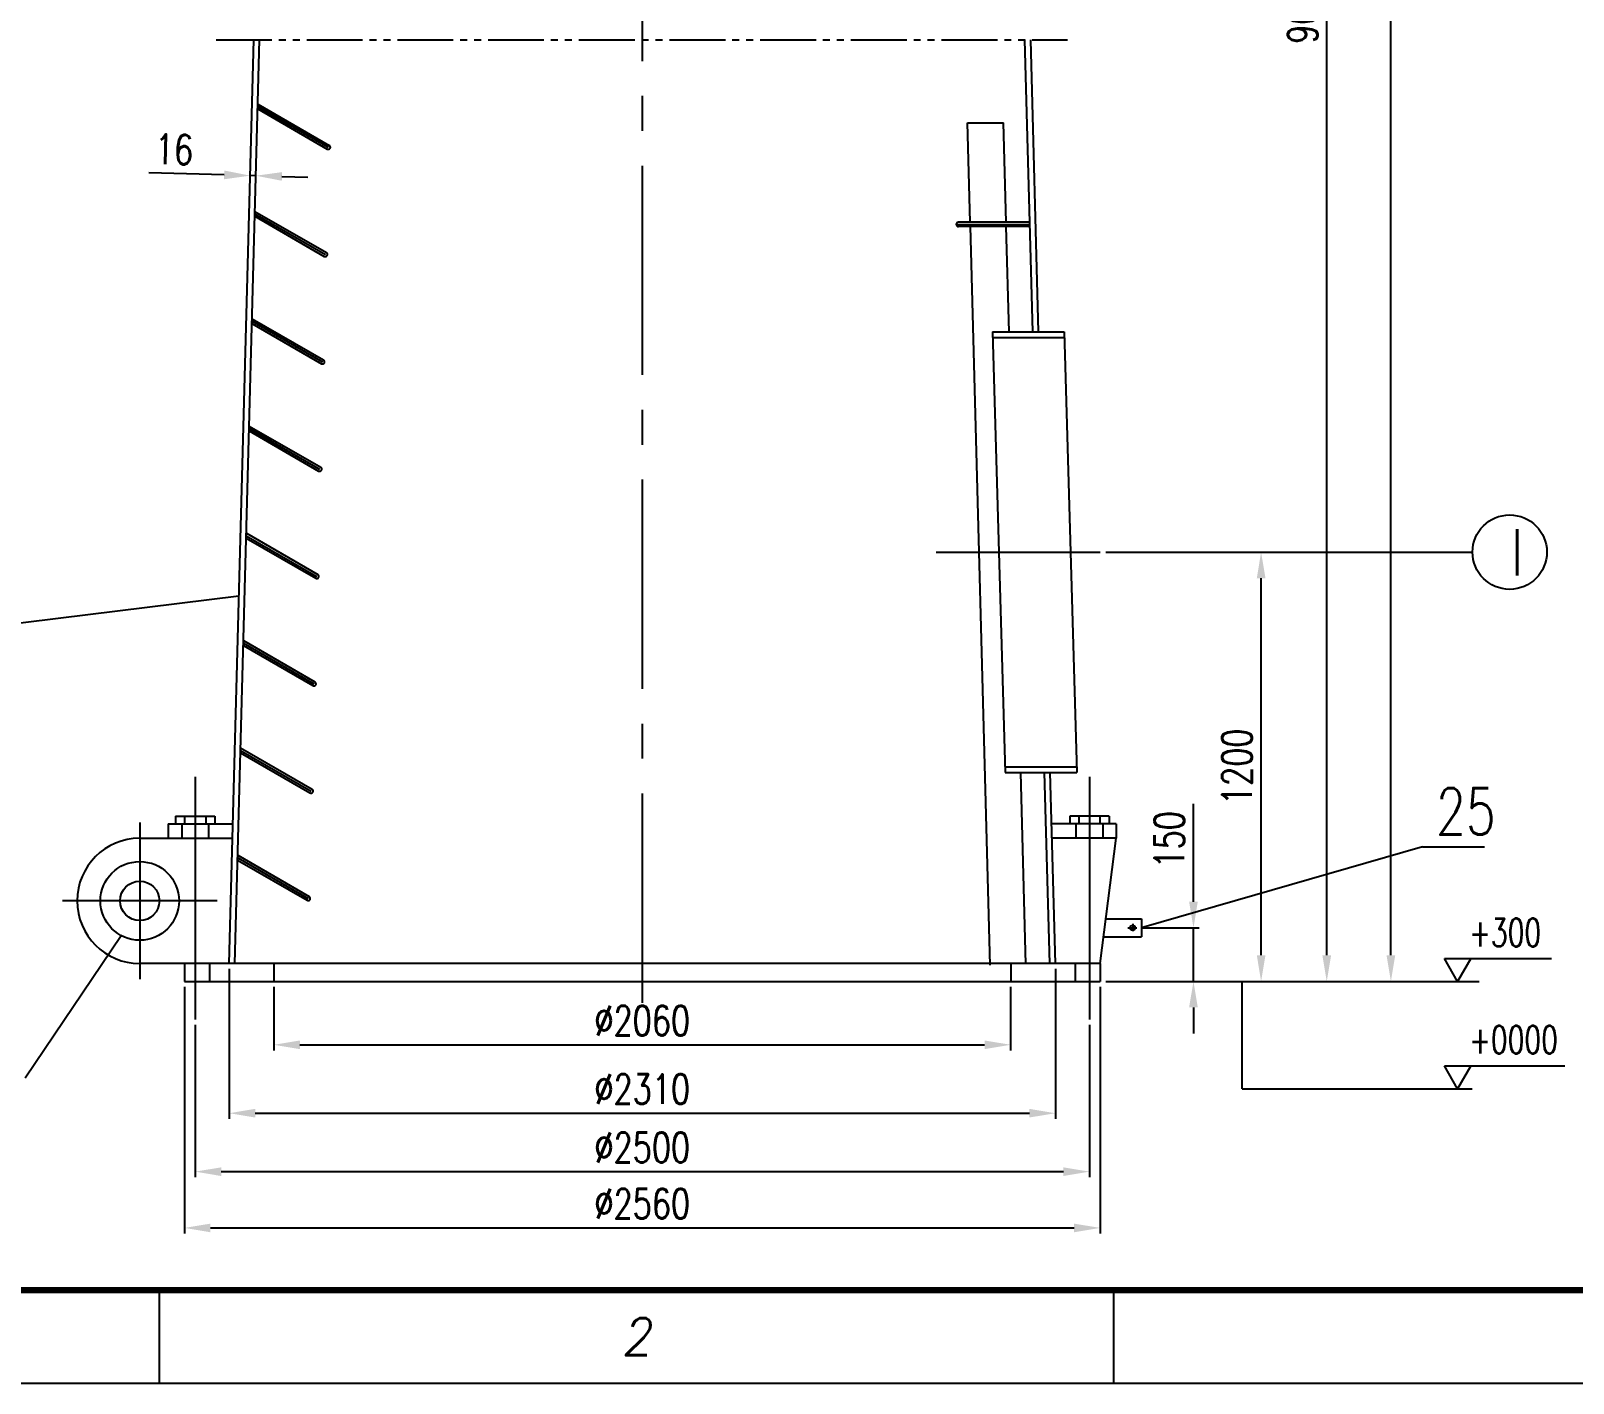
# Model space of a CAD drawing. Extents: x 45567 to 121349, y -17555 to 19241.
# Drawn here: x 45670.7 to 45836.6, y 9926.3 to 10071.7 of the extents above; entities that cross this region are included whole.
import ezdxf
from ezdxf.enums import TextEntityAlignment as Align

# ---------------------------------------------------------------- set-up
doc = ezdxf.new("R2010")
doc.units = 0
doc.header["$LTSCALE"] = 30
doc.header["$MEASUREMENT"] = 0
doc.linetypes.add('CENTER2', pattern=[1.125, 0.75, -0.125, 0.125, -0.125])
doc.linetypes.add('LIDIVIDE', pattern=[0.65, 0.4, -0.05, 0.05, -0.05, 0.05, -0.05])
doc.layers.get('DEFPOINTS').update_dxf_attribs({"linetype": 'CONTINUOUS'})
for name, color, linetype in [('1', 2, 'CONTINUOUS'), ('2', 1, 'CONTINUOUS'), ('3', 3, 'CENTER2'), ('5', 6, 'LIDIVIDE'), ('L100_9', 2, 'CONTINUOUS')]:
    doc.layers.add(name, color=color, linetype=linetype)
doc.styles.add('HZ', font='simplex.shx', dxfattribs={"width": 0.75, "bigfont": 'SBTXT.shx'})
doc.styles.get("Standard").update_dxf_attribs({"font": 'simplex', "width": 0.75, "bigfont": 'SBTXT'})
doc.dimstyles.new('STANDARD$0', dxfattribs={"dimtxt": 3.2, "dimasz": 2.8, "dimexe": 0.6, "dimexo": 0.6, "dimgap": 1, "dimtad": 1, "dimdec": 0, "dimzin": 0, "dimdsep": 46, "dimtxsty": 'HZ', "dimcen": 0.09, "dimadec": 0, "dimazin": 0, "dimtfac": 1, "dimtdec": 0, "dimtmove": 0, "dimatfit": 3, "dimfxl": 0, "dimtolj": 1, "dimtzin": 0, "dimarcsym": 0})

# ---------------------------------------------------------------- blocks, each defined once
blk = doc.blocks.new('*D1514')
at = {"layer": '1', "color": 0, "lineweight": -2}
for p, q in [((45688.4, 9964.83), (45688.4, 9948.46)), ((45784.56, 9964.83), (45784.56, 9948.46)), ((45691.2, 9949.06), (45781.76, 9949.06))]:
    blk.add_line(p, q, dxfattribs=at)
at = {"layer": '1', "color": 0}
for points in [[(45691.2, 9949.52), (45691.2, 9948.59), (45688.4, 9949.06)], [(45781.76, 9949.52), (45781.76, 9948.59), (45784.56, 9949.06)]]:
    blk.add_solid(points, dxfattribs=at)
at = {"layer": 'DEFPOINTS', "color": 0}
for p in [(45688.4, 9965.43), (45784.56, 9965.43), (45784.56, 9949.06)]:
    blk.add_point(p, dxfattribs=at)
at = {"layer": '1', "color": 0, "insert": (45736.48, 9951.66), "char_height": 3.2, "attachment_point": 5, "style": 'HZ'}
blk.add_mtext('\\A1;%%c2500', dxfattribs=at)
blk = doc.blocks.new('*D1515')
at = {"layer": '1', "color": 0, "lineweight": -2}
for p, q in [((45696.86, 9968.92), (45696.86, 9962.1)), ((45776.09, 9968.92), (45776.09, 9962.1)), ((45699.66, 9962.7), (45773.29, 9962.7))]:
    blk.add_line(p, q, dxfattribs=at)
at = {"layer": '1', "color": 0}
for points in [[(45699.66, 9963.16), (45699.66, 9962.23), (45696.86, 9962.7)], [(45773.29, 9963.16), (45773.29, 9962.23), (45776.09, 9962.7)]]:
    blk.add_solid(points, dxfattribs=at)
at = {"layer": 'DEFPOINTS', "color": 0}
for p in [(45696.86, 9969.52), (45776.09, 9969.52), (45776.09, 9962.7)]:
    blk.add_point(p, dxfattribs=at)
at = {"layer": '1', "color": 0, "insert": (45736.48, 9965.3), "char_height": 3.2, "attachment_point": 5, "style": 'HZ'}
blk.add_mtext('\\A1;%%c2060', dxfattribs=at)
blk = doc.blocks.new('*D1516')
at = {"layer": '1', "color": 0, "lineweight": -2}
for p, q in [((45687.25, 9968.92), (45687.25, 9942.41)), ((45785.71, 9968.92), (45785.71, 9942.41)), ((45690.05, 9943.01), (45782.91, 9943.01))]:
    blk.add_line(p, q, dxfattribs=at)
at = {"layer": '1', "color": 0}
for points in [[(45690.05, 9943.47), (45690.05, 9942.54), (45687.25, 9943.01)], [(45782.91, 9943.47), (45782.91, 9942.54), (45785.71, 9943.01)]]:
    blk.add_solid(points, dxfattribs=at)
at = {"layer": 'DEFPOINTS', "color": 0}
for p in [(45687.25, 9969.52), (45785.71, 9969.52), (45785.71, 9943.01)]:
    blk.add_point(p, dxfattribs=at)
at = {"layer": '1', "color": 0, "insert": (45736.48, 9945.61), "char_height": 3.2, "attachment_point": 5, "style": 'HZ'}
blk.add_mtext('\\A1;%%c2560', dxfattribs=at)
blk = doc.blocks.new('*D1517')
at = {"layer": '1', "color": 0, "lineweight": -2}
for p, q in [((45786.31, 10015.67), (45803.62, 10015.67)), ((45803.02, 9972.32), (45803.02, 10012.87)), ((45786.31, 9969.52), (45803.62, 9969.52))]:
    blk.add_line(p, q, dxfattribs=at)
at = {"layer": '1', "color": 0}
for points in [[(45802.56, 10012.87), (45803.49, 10012.87), (45803.02, 10015.67)], [(45802.56, 9972.32), (45803.49, 9972.32), (45803.02, 9969.52)]]:
    blk.add_solid(points, dxfattribs=at)
at = {"layer": 'DEFPOINTS', "color": 0}
for p in [(45785.71, 10015.67), (45803.02, 10015.67), (45785.71, 9969.52)]:
    blk.add_point(p, dxfattribs=at)
at = {"layer": '1', "color": 0, "insert": (45800.42, 9992.59), "char_height": 3.2, "attachment_point": 5, "rotation": 90, "style": 'HZ'}
blk.add_mtext('\\A1;1200', dxfattribs=at)
blk = doc.blocks.new('*D1518')
at = {"layer": '1', "color": 0, "lineweight": -2}
for p, q in [((45795.75, 9978.08), (45795.75, 9988.6)), ((45790.28, 9975.28), (45796.35, 9975.28)), ((45795.75, 9969.52), (45795.75, 9975.28)), ((45786.31, 9969.52), (45796.35, 9969.52)), ((45795.75, 9966.72), (45795.75, 9963.92))]:
    blk.add_line(p, q, dxfattribs=at)
at = {"layer": '1', "color": 0}
for points in [[(45795.28, 9978.08), (45796.21, 9978.08), (45795.75, 9975.28)], [(45795.28, 9966.72), (45796.21, 9966.72), (45795.75, 9969.52)]]:
    blk.add_solid(points, dxfattribs=at)
at = {"layer": 'DEFPOINTS', "color": 0}
for p in [(45789.68, 9975.28), (45795.75, 9975.28), (45785.71, 9969.52)]:
    blk.add_point(p, dxfattribs=at)
at = {"layer": '1', "color": 0, "insert": (45793.15, 9984.74), "char_height": 3.2, "attachment_point": 5, "rotation": 90, "style": 'HZ'}
blk.add_mtext('\\A1;150', dxfattribs=at)
blk = doc.blocks.new('*D1531')
at = {"layer": '1', "color": 0, "lineweight": -2}
for p, q in [((45798.96, 10179.38), (45810.68, 10179.38)), ((45810.08, 9972.32), (45810.08, 10176.58)), ((45797.44, 9969.52), (45810.68, 9969.52))]:
    blk.add_line(p, q, dxfattribs=at)
at = {"layer": '1', "color": 0}
for points in [[(45809.61, 10176.58), (45810.55, 10176.58), (45810.08, 10179.38)], [(45809.61, 9972.32), (45810.55, 9972.32), (45810.08, 9969.52)]]:
    blk.add_solid(points, dxfattribs=at)
at = {"layer": 'DEFPOINTS', "color": 0}
for p in [(45798.36, 10179.38), (45810.08, 10179.38), (45796.84, 9969.52)]:
    blk.add_point(p, dxfattribs=at)
at = {"layer": '1', "color": 0, "insert": (45807.48, 10074.45), "char_height": 3.2, "attachment_point": 5, "rotation": 90, "style": 'HZ'}
blk.add_mtext('\\A1;9000', dxfattribs=at)
blk = doc.blocks.new('*D1567')
at = {"layer": '1', "color": 0, "lineweight": -2}
for p, q in [((45691.52, 10056.23), (45683.41, 10056.45)), ((45694.94, 10056.14), (45694.32, 10056.15)), ((45697.73, 10056.06), (45700.53, 10055.99))]:
    blk.add_line(p, q, dxfattribs=at)
at = {"layer": '1', "color": 0}
for points in [[(45691.53, 10056.7), (45691.51, 10055.76), (45694.32, 10056.15)], [(45697.75, 10056.53), (45697.72, 10055.6), (45694.94, 10056.14)]]:
    blk.add_solid(points, dxfattribs=at)
at = {"layer": 'DEFPOINTS', "color": 0}
for p in [(45694.32, 10056.15), (45694.32, 10056.15), (45694.94, 10056.14)]:
    blk.add_point(p, dxfattribs=at)
at = {"layer": '1', "color": 0, "insert": (45686.14, 10058.97), "char_height": 3.2, "attachment_point": 5, "rotation": 358.4688, "style": 'HZ'}
blk.add_mtext('\\A1;16', dxfattribs=at)
blk = doc.blocks.new('*D1575')
at = {"layer": '1', "color": 0, "lineweight": -2}
for p, q in [((45721.54, 11033.23), (45817.58, 11033.23)), ((45816.98, 9972.32), (45816.98, 11030.43)), ((45809.76, 9969.52), (45817.58, 9969.52))]:
    blk.add_line(p, q, dxfattribs=at)
at = {"layer": '1', "color": 0}
for points in [[(45816.51, 11030.43), (45817.44, 11030.43), (45816.98, 11033.23)], [(45816.51, 9972.32), (45817.44, 9972.32), (45816.98, 9969.52)]]:
    blk.add_solid(points, dxfattribs=at)
at = {"layer": 'DEFPOINTS', "color": 0}
for p in [(45720.94, 11033.23), (45816.98, 11033.23), (45809.16, 9969.52)]:
    blk.add_point(p, dxfattribs=at)
at = {"layer": '1', "color": 0, "insert": (45814.38, 10501.37), "char_height": 3.2, "attachment_point": 5, "rotation": 90, "style": 'HZ'}
blk.add_mtext('\\A1;31200', dxfattribs=at)
blk = doc.blocks.new('*D1917')
at = {"layer": '1', "color": 0, "lineweight": -2}
for p, q in [((45692.06, 9970.85), (45692.06, 9954.74)), ((45780.9, 9970.85), (45780.9, 9954.74)), ((45694.86, 9955.34), (45778.1, 9955.34))]:
    blk.add_line(p, q, dxfattribs=at)
at = {"layer": '1', "color": 0}
for points in [[(45694.86, 9955.81), (45694.86, 9954.88), (45692.06, 9955.34)], [(45778.1, 9955.81), (45778.1, 9954.88), (45780.9, 9955.34)]]:
    blk.add_solid(points, dxfattribs=at)
at = {"layer": 'DEFPOINTS', "color": 0}
for p in [(45692.06, 9971.45), (45780.9, 9971.45), (45780.9, 9955.34)]:
    blk.add_point(p, dxfattribs=at)
at = {"layer": '1', "color": 0, "insert": (45736.48, 9957.94), "char_height": 3.2, "attachment_point": 5, "style": 'HZ'}
blk.add_mtext('\\A1;%%c2310', dxfattribs=at)

msp = doc.modelspace()

# ---------------------------------------------------------------- linework, layer by layer
at = {"layer": '1'}
for p, q in [((45803.622396, 10015.669078), (45825.749436, 10015.669078)), ((45693.111316, 10010.941594), (45609.583274, 10000.569727)), ((45820.366564, 9983.987073), (45790.173697, 9975.284463)), ((45670.13895, 9959.159511), (45680.432339, 9974.445223)), ((45822.725901, 9971.988079), (45834.259873, 9971.988079)), ((45824.1536, 9969.515232), (45822.725901, 9971.988079)), ((45825.581299, 9971.988079), (45824.1536, 9969.515232)), ((45800.972675, 9957.976772), (45800.972675, 9969.515232)), ((45817.578123, 9969.515232), (45826.452921, 9969.515232)), ((45824.1536, 9957.976772), (45822.725901, 9960.449619)), ((45822.725901, 9960.449619), (45835.690541, 9960.449619)), ((45825.581299, 9960.449619), (45824.1536, 9957.976772)), ((45800.972675, 9957.976772), (45825.713211, 9957.976772))]:
    msp.add_line(p, q, dxfattribs=at)
msp.add_circle((45829.749436, 10015.668779), 4, dxfattribs=at)
at = {"layer": '2'}
for p, q in [((45692.055786, 9971.454753), (45694.709959, 10070.74601)), ((45692.670951, 9971.438309), (45695.325563, 10070.74601)), ((45778.47067, 10039.361385), (45777.631721, 10070.74601)), ((45779.086274, 10039.361385), (45778.247326, 10070.74601)), ((45695.127067, 10063.320347), (45702.596797, 10059.007696)), ((45695.141096, 10063.845186), (45702.827567, 10059.4074)), ((45771.467765, 10061.822923), (45775.315292, 10061.822923)), ((45771.753583, 10051.130616), (45771.467765, 10061.822923)), ((45775.60111, 10051.130616), (45775.315292, 10061.822923)), ((45694.81863, 10051.781886), (45702.288361, 10047.469235)), ((45694.832659, 10052.306725), (45702.51913, 10047.868939)), ((45778.162233, 10051.130616), (45770.469925, 10051.130616)), ((45778.162233, 10050.669077), (45770.469925, 10050.669077)), ((45773.888424, 9971.267285), (45771.76592, 10050.669077)), ((45775.915716, 10039.361385), (45775.613448, 10050.669077)), ((45694.510193, 10040.243425), (45701.979924, 10035.930773)), ((45694.524223, 10040.768263), (45702.210693, 10036.330477)), ((45774.135447, 10039.361385), (45775.500403, 9991.97677)), ((45774.135447, 10039.361385), (45781.830946, 10039.361385)), ((45774.153174, 10038.746001), (45781.848672, 10038.746001)), ((45781.830946, 10039.361385), (45783.195902, 9991.97677)), ((45694.201756, 10028.704963), (45701.671487, 10024.392312)), ((45694.215786, 10029.229802), (45701.902256, 10024.792016)), ((45693.893319, 10017.166502), (45701.36305, 10012.853851)), ((45693.907349, 10017.69134), (45701.593819, 10013.253555)), ((45693.584883, 10005.62804), (45701.054613, 10001.315389)), ((45693.598912, 10006.152879), (45701.285383, 10001.715093)), ((45693.276446, 9994.089579), (45700.746177, 9989.776928)), ((45693.290475, 9994.614418), (45700.976946, 9990.176632)), ((45775.482677, 9992.592155), (45783.178175, 9992.592155)), ((45775.500403, 9991.97677), (45783.195902, 9991.97677)), ((45777.733205, 9971.370061), (45777.182363, 9991.97677)), ((45780.286334, 9971.438309), (45779.737317, 9991.97677)), ((45780.901499, 9971.454753), (45780.352921, 9991.97677)), ((45686.286335, 9987.284463), (45690.517104, 9987.284463)), ((45686.286335, 9987.284463), (45686.286335, 9986.438309)), ((45690.517104, 9987.284463), (45690.517104, 9986.438309)), ((45786.670949, 9987.284463), (45782.44018, 9987.284463)), ((45782.44018, 9987.284463), (45782.44018, 9986.438309)), ((45786.670949, 9987.284463), (45786.670949, 9986.438309)), ((45685.517105, 9986.438309), (45692.456314, 9986.438309)), ((45685.517105, 9986.438309), (45685.517105, 9984.899847)), ((45787.44018, 9986.438309), (45780.500971, 9986.438309)), ((45787.44018, 9986.438309), (45787.44018, 9984.899847)), ((45682.440401, 9984.899847), (45692.415189, 9984.899847)), ((45787.44018, 9984.899847), (45780.542096, 9984.899847)), ((45785.709411, 9971.438309), (45787.44018, 9984.899847)), ((45820.366564, 9983.987073), (45827.051298, 9983.987073)), ((45692.968009, 9982.551118), (45700.43774, 9978.238466)), ((45692.982039, 9983.075956), (45700.668509, 9978.63817)), ((45786.327543, 9976.246001), (45790.173697, 9976.246001)), ((45790.173697, 9976.246001), (45790.173697, 9974.322924)), ((45786.08029, 9974.322924), (45790.173697, 9974.322924)), ((45785.709411, 9971.438309), (45682.440401, 9971.438309)), ((45687.247874, 9971.438309), (45687.247874, 9969.515232)), ((45696.863258, 9971.438309), (45696.863258, 9969.515232)), ((45776.094027, 9971.438309), (45776.094027, 9969.515232)), ((45785.709411, 9971.438309), (45785.709411, 9969.515232)), ((45687.247874, 9969.515232), (45785.709411, 9969.515232))]:
    msp.add_line(p, q, dxfattribs=at)
for centre, radius in [((45682.440401, 9978.169078), 4.230769), ((45682.440401, 9978.169078), 2.115385), ((45789.212158, 9975.284463), 0.269231)]:
    msp.add_circle(centre, radius, dxfattribs=at)
for centre, radius, start, end in [((45702.712182, 10059.207548), 0.230769, 240, 60), ((45770.469925, 10050.899847), 0.230769, 90, 270), ((45702.403745, 10047.669087), 0.230769, 240, 60), ((45702.095308, 10036.130625), 0.230769, 240, 60), ((45701.786872, 10024.592164), 0.230769, 240, 60), ((45701.478435, 10013.053703), 0.230769, 240, 60), ((45701.169998, 10001.515241), 0.230769, 240, 60), ((45700.861561, 9989.97678), 0.230769, 240, 60), ((45682.440401, 9978.169078), 6.730769, 90, 270), ((45700.553125, 9978.438318), 0.230769, 240, 60)]:
    msp.add_arc(centre, radius, start, end, dxfattribs=at)
at = {"layer": '3'}
for p, q in [((45736.478642, 11035.96838), (45736.478642, 9967.040636)), ((45695.134081, 10063.582767), (45702.712182, 10059.207548)), ((45694.825645, 10052.044305), (45702.403745, 10047.669087)), ((45770.239156, 10050.899847), (45778.162233, 10050.899847)), ((45694.517208, 10040.505844), (45702.095308, 10036.130625)), ((45694.208771, 10028.967383), (45701.786872, 10024.592164)), ((45693.900334, 10017.428921), (45701.478435, 10013.053703)), ((45693.591897, 10005.89046), (45701.169998, 10001.515241)), ((45693.283461, 9994.351998), (45700.861561, 9989.97678)), ((45692.975024, 9982.813537), (45700.553125, 9978.438318))]:
    msp.add_line(p, q, dxfattribs=at)
at = {"layer": '3', "ltscale": 10}
for p, q in [((45768.076002, 10015.669078), (45785.709411, 10015.669078)), ((45688.40172, 9991.522554), (45688.40172, 9965.431364)), ((45784.555565, 9991.522554), (45784.555565, 9965.431364)), ((45687.267104, 9987.284463), (45687.267104, 9986.438309)), ((45689.536335, 9987.284463), (45689.536335, 9986.438309)), ((45783.420949, 9987.284463), (45783.420949, 9986.438309)), ((45785.69018, 9987.284463), (45785.69018, 9986.438309)), ((45682.440401, 9986.601081), (45682.440401, 9969.737075)), ((45686.959412, 9986.438309), (45686.959412, 9984.899847)), ((45689.844028, 9986.438309), (45689.844028, 9984.899847)), ((45783.113257, 9986.438309), (45783.113257, 9984.899847)), ((45785.997873, 9986.438309), (45785.997873, 9984.899847)), ((45690.771338, 9978.169078), (45674.152913, 9978.169078)), ((45789.212158, 9975.701623), (45789.212158, 9974.911176)), ((45788.682638, 9975.284463), (45789.676001, 9975.284463)), ((45689.940181, 9971.438309), (45689.940181, 9969.515232)), ((45783.017103, 9971.438309), (45783.017103, 9969.515232))]:
    msp.add_line(p, q, dxfattribs=at)
at = {"layer": '5', "ltscale": 0.5}
msp.add_line((45690.662143, 10070.74601), (45782.186661, 10070.74601), dxfattribs=at)
at = {"layer": 'L100_9', "color": 2}
for points in [[(45571.945072, 11115.317855), (45571.945072, 9926.317855), (46412.945072, 9926.317855), (46412.945072, 11115.317855), (45571.945072, 11115.317855)], [(45684.545072, 9936.317855), (45684.545072, 9926.317855)], [(45787.145072, 9936.317855), (45787.145072, 9926.317855)]]:
    msp.add_lwpolyline(points, dxfattribs=at)
at = {"layer": 'L100_9', "color": 2, "const_width": 0.7}
msp.add_lwpolyline([(45581.945072, 11090.317855), (45581.945072, 9936.317855), (46402.945072, 9936.317855), (46402.945072, 11090.317855), (45581.945072, 11090.317855)], dxfattribs=at)

# ---------------------------------------------------------------- texts
at = {"layer": '1', "style": 'HZ'}
for s, height, width, p in [('I', 5, 0.75, (45829.903277, 10013.13979)), ('25', 5, 0.75, (45821.827055, 9985.299123)), ('+300', 2.9999999, 0.7, (45825.39483, 9973.284317)), ('+0000', 2.9999999, 0.7, (45825.39483, 9961.745857))]:
    msp.add_text(s, height=height, dxfattribs=dict(at, width=width)).set_placement(p)
at = {"layer": 'L100_9', "color": 2, "oblique": 10.00002301, "width": 1.2}
msp.add_text('2', height=4, dxfattribs=at).set_placement((45734.245072, 9929.317855), (45737.445072, 9929.317855), align=Align.FIT)

# ---------------------------------------------------------------- dimensions: what is measured, and where the dimension line sits
at = {"layer": '1'}
for base, p1, p2, text, picture, middle in [((45816.978123, 11033.228103), (45809.1612, 9969.515232), (45720.940181, 11033.228103), '31200', '*D1575', (45814.378123, 10501.371668)), ((45810.078368, 10179.38196), (45796.838629, 9969.515232), (45798.356027, 10179.38196), '9000', '*D1531', (45807.478368, 10074.448596))]:
    dim = msp.add_linear_dim(base=base, p1=p1, p2=p2, angle=90, text=text, dimstyle='STANDARD$0', dxfattribs=at)
    dim.commit()
    dim.dimension.update_dxf_attribs({"geometry": picture, "text_midpoint": middle})
dim = msp.add_aligned_dim(p1=(45694.935078, 10056.138155), p2=(45694.319913, 10056.154599), distance=0, text='16', dimstyle='STANDARD$0', dxfattribs=at)
dim.commit()
dim.dimension.update_dxf_attribs({"geometry": '*D1567', "text_midpoint": (45686.135195, 10058.974315)})
for base, p2, picture, middle in [((45803.022396, 10015.669078), (45785.709411, 10015.669078), '*D1517', (45800.422396, 9992.592155)), ((45795.7465, 9975.284463), (45789.676001, 9975.284463), '*D1518', (45793.1465, 9984.741606))]:
    dim = msp.add_linear_dim(base=base, p1=(45785.709411, 9969.515232), p2=p2, angle=90, dimstyle='STANDARD$0', override={"dimlfac": 26}, dxfattribs=at)
    dim.commit()
    dim.dimension.update_dxf_attribs({"geometry": picture, "text_midpoint": middle})
dim = msp.add_linear_dim(base=(45780.901499, 9955.344428), p1=(45692.055786, 9971.454753), p2=(45780.901499, 9971.454753), text='%%c2310', dimstyle='STANDARD$0', dxfattribs=at)
dim.commit()
dim.dimension.update_dxf_attribs({"geometry": '*D1917', "text_midpoint": (45736.478642, 9957.944428)})
for base, p1, p2, text, picture, middle in [((45785.709411, 9943.006252), (45687.247874, 9969.515232), (45785.709411, 9969.515232), '%%c2560', '*D1516', (45736.478642, 9945.606252)), ((45776.094027, 9962.695018), (45696.863258, 9969.515232), (45776.094027, 9969.515232), '%%c2060', '*D1515', (45736.478642, 9965.295018)), ((45784.555565, 9949.057945), (45688.40172, 9965.431364), (45784.555565, 9965.431364), '%%c2500', '*D1514', (45736.478642, 9951.657945))]:
    dim = msp.add_linear_dim(base=base, p1=p1, p2=p2, text=text, dimstyle='STANDARD$0', override={"dimlfac": 26}, dxfattribs=at)
    dim.commit()
    dim.dimension.update_dxf_attribs({"geometry": picture, "text_midpoint": middle})

doc.saveas('drawing.dxf')
